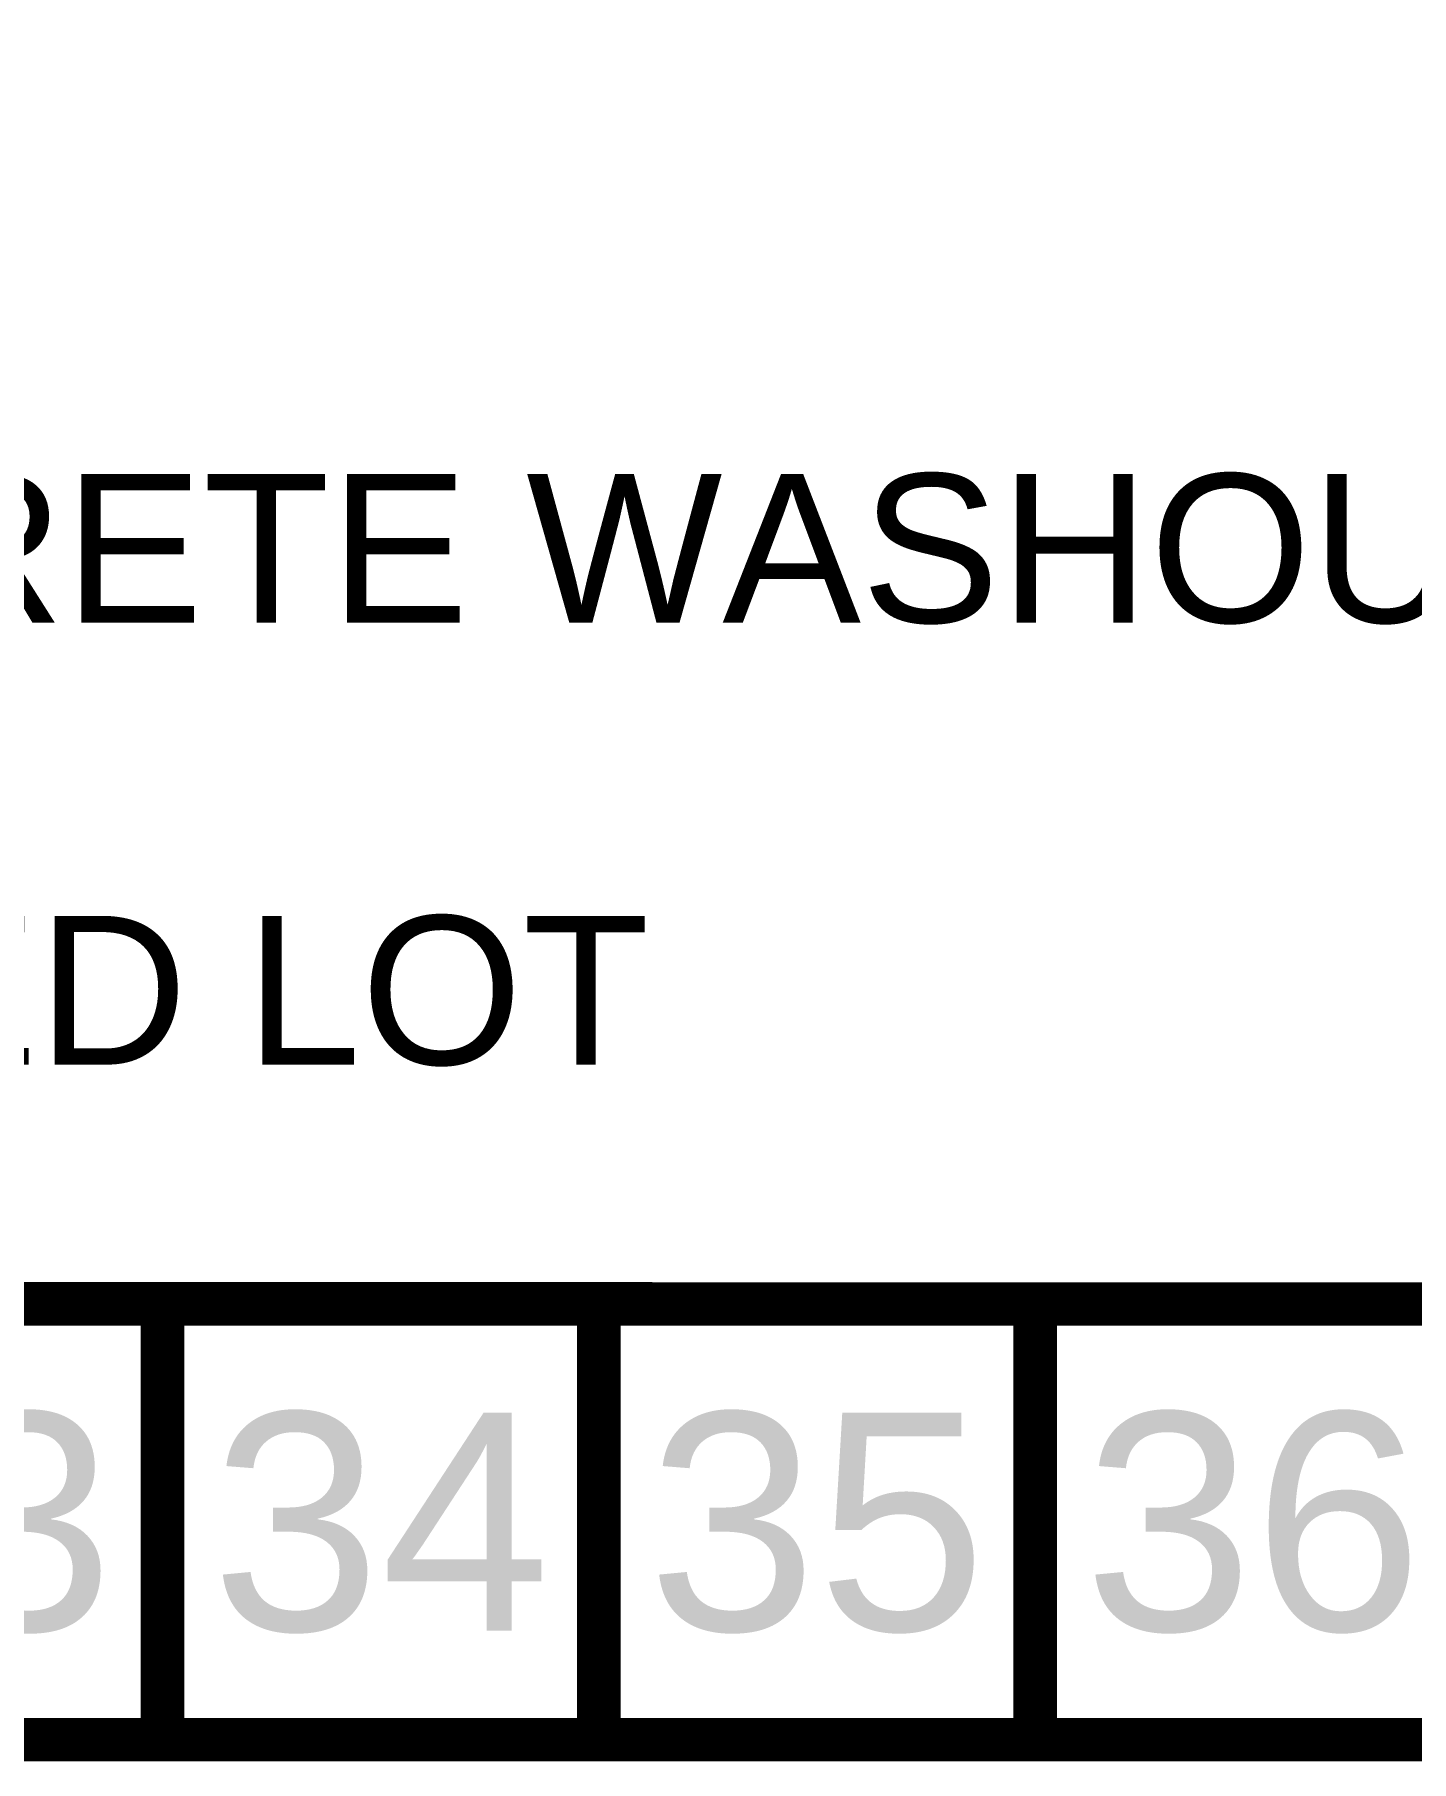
# Model space of a CAD drawing. Header units: feet. Extents: x 46644 to 49208, y 46045 to 47649.
# Drawn here: x 47994.1 to 48120.3, y 46044.9 to 46203.2 of the extents above; entities that cross this region are included whole.
import ezdxf
from ezdxf.enums import TextEntityAlignment as Align

# ---------------------------------------------------------------- set-up
doc = ezdxf.new("R2010")
doc.units = ezdxf.units.FT
doc.header["$MEASUREMENT"] = 0
doc.layers.add('BASE', color=7, linetype='Continuous')
doc.layers.add('LEGEND', color=7, linetype='Continuous')
doc.styles.add("L200'", font='ARIAL.TTF', dxfattribs={"height": 0.001969})
doc.styles.get("Standard").update_dxf_attribs({"font": 'ARIAL.TTF'})

msp = doc.modelspace()

# ---------------------------------------------------------------- linework, layer by layer
at = {"layer": 'BASE', "const_width": 4}
for points in [[(46645.8, 46046.85), (49205.8, 46046.85), (49205.8, 47646.85), (46645.8, 47646.85)], [(46685.72, 46086.84), (49165.91, 46086.77), (49165.86, 47606.87), (46686.22, 47606.92)]]:
    msp.add_lwpolyline(points, close=True, dxfattribs=at)
for points in [[(48005.8, 46046.85), (48005.8, 46086.85)], [(48045.8, 46046.85), (48045.8, 46086.85)], [(48085.8, 46046.85), (48085.8, 46086.85)]]:
    msp.add_lwpolyline(points, dxfattribs=at)

# ---------------------------------------------------------------- texts
at = {"layer": 'BASE'}
for s, p in [('33', (47985.8, 46066.85)), ('34', (48025.8, 46066.85)), ('35', (48065.8, 46066.85)), ('36', (48105.8, 46066.85))]:
    msp.add_text(s, height=20, dxfattribs=at).set_placement(p, align=Align.MIDDLE_CENTER)
at = {"layer": 'LEGEND', "style": "L200'"}
for s, height, p in [('CONCRETE WASHOUT', 13.6396, (47926.94, 46149.28)), ('SODDED LOT', 13.64, (47926.58, 46108.75))]:
    msp.add_text(s, height=height, dxfattribs=at).set_placement(p)

doc.saveas('drawing.dxf')
